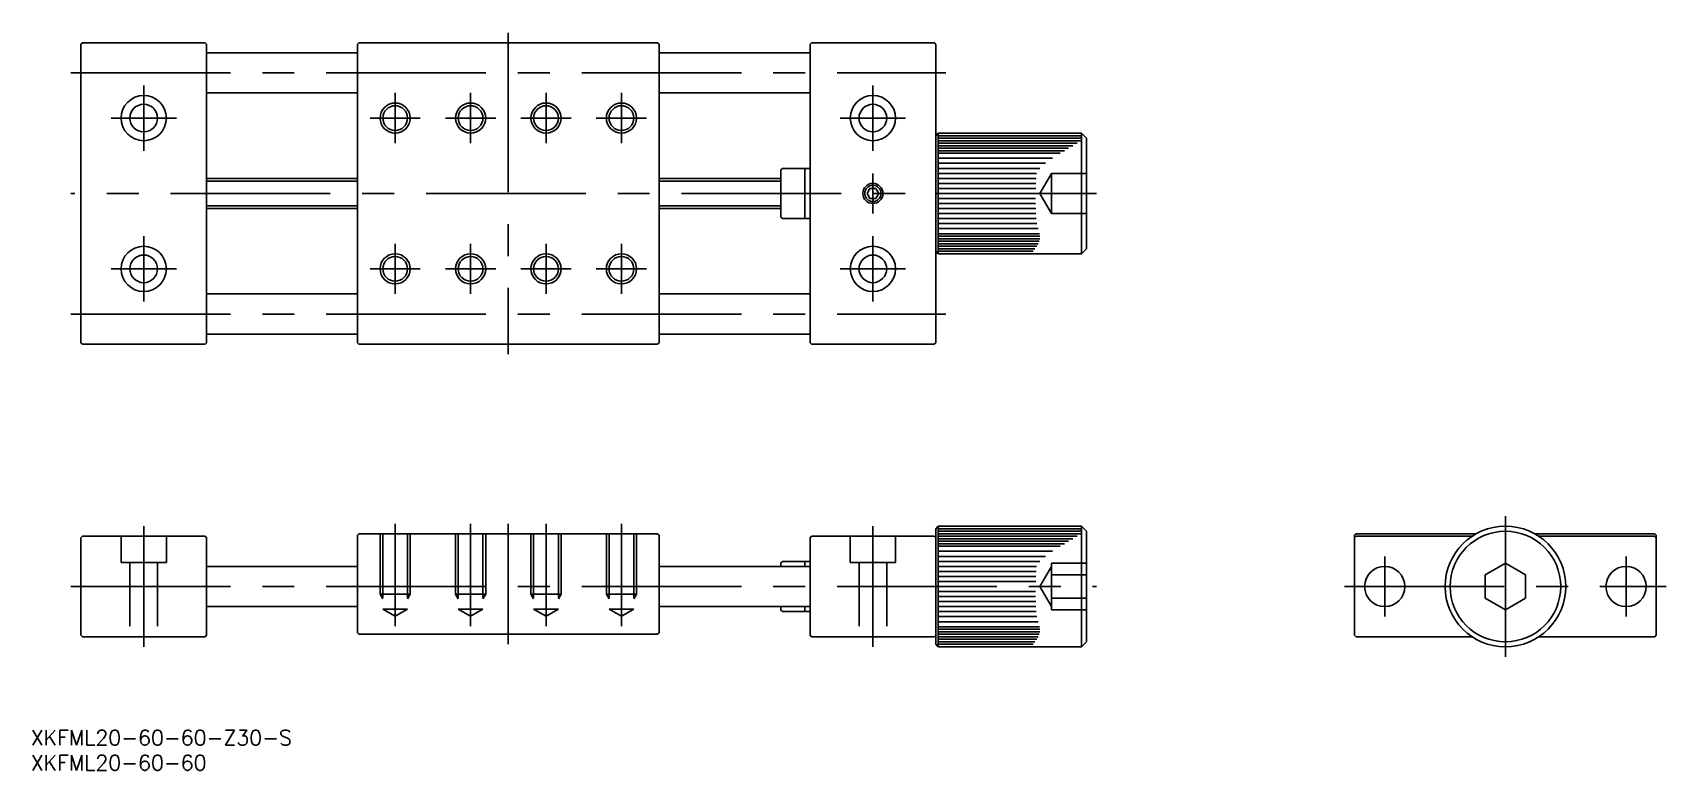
# Model space of a CAD drawing. Extents: x -293 to 32, y -37 to 110.
import ezdxf

# ---------------------------------------------------------------- set-up
doc = ezdxf.new("R2010")
doc.units = 0
doc.linetypes.add('CENTER', pattern=[50.8, 31.75, -6.35, 6.35, -6.35])
doc.linetypes.add('DASHED', pattern=[19.05, 12.7, -6.35])
doc.layers.get('0').update_dxf_attribs({"linetype": 'CONTINUOUS'})
doc.layers.add('CENTER', color=1, linetype='CONTINUOUS')
doc.styles.get("Standard").update_dxf_attribs({"font": 'txt.shx', "height": 3, "bigfont": 'bigfont.shx'})

msp = doc.modelspace()

# ---------------------------------------------------------------- linework, layer by layer
at = {"color": 7, "linetype": 'CONTINUOUS'}
for p, q in [((-282.99, 108.21), (-283.29, 107.91)), ((-283.29, 107.91), (-283.29, 48.51)), ((-282.99, 108.21), (-258.59, 108.21)), ((-258.59, 108.21), (-258.29, 107.91)), ((-258.29, 107.91), (-258.29, 48.51)), ((-228.29, 107.91), (-227.99, 108.21)), ((-228.29, 107.91), (-228.29, 48.51)), ((-168.59, 108.21), (-227.99, 108.21)), ((-168.59, 108.21), (-168.29, 107.91)), ((-168.29, 48.51), (-168.29, 107.91)), ((-137.99, 108.21), (-138.29, 107.91)), ((-138.29, 107.91), (-138.29, 48.51)), ((-137.99, 108.21), (-113.59, 108.21)), ((-113.59, 108.21), (-113.29, 107.91)), ((-113.29, 107.91), (-113.29, 48.51)), ((-258.29, 106.21), (-228.29, 106.21)), ((-168.29, 106.21), (-138.29, 106.21)), ((-258.29, 98.21), (-228.29, 98.21)), ((-168.29, 98.21), (-138.29, 98.21)), ((-112.79, 90.21), (-113.29, 89.71)), ((-113.29, 89.71), (-113.29, 66.71)), ((-112.79, 90.21), (-84.29, 90.21)), ((-112.79, 90.21), (-112.79, 66.21)), ((-112.79, 89.71), (-84.29, 89.71)), ((-84.29, 89.21), (-112.79, 89.21)), ((-112.79, 88.71), (-84.29, 88.71)), ((-85.16, 88.21), (-112.79, 88.21)), ((-84.29, 90.21), (-84.29, 66.21)), ((-83.29, 89.21), (-84.29, 90.21)), ((-83.29, 89.21), (-83.29, 67.21)), ((-112.79, 87.71), (-86.02, 87.71)), ((-86.87, 87.21), (-112.79, 87.21)), ((-112.79, 86.71), (-87.7, 86.71)), ((-88.52, 86.21), (-112.79, 86.21)), ((-112.79, 85.21), (-90.07, 85.21)), ((-144.09, 82.91), (-143.79, 83.21)), ((-144.09, 82.91), (-144.09, 73.51)), ((-143.79, 83.21), (-138.29, 83.21)), ((-139.29, 83.21), (-139.29, 73.21)), ((-91.49, 84.21), (-112.79, 84.21)), ((-112.79, 83.21), (-92.59, 83.21)), ((-93.23, 82.21), (-112.79, 82.21)), ((-228.29, 81.21), (-258.29, 81.21)), ((-168.29, 81.21), (-144.09, 81.21)), ((-126.37, 79.21), (-126.94, 78.21)), ((-126.94, 78.21), (-126.37, 77.21)), ((-125.21, 79.21), (-126.37, 79.21)), ((-124.63, 78.21), (-125.21, 79.21)), ((-125.21, 77.21), (-124.63, 78.21)), ((-112.79, 81.21), (-93.33, 81.21)), ((-93.38, 80.21), (-112.79, 80.21)), ((-112.79, 79.21), (-93.41, 79.21)), ((-258.29, 75.21), (-228.29, 75.21)), ((-144.09, 75.21), (-168.29, 75.21)), ((-126.37, 77.21), (-125.21, 77.21)), ((-93.42, 77.21), (-112.79, 77.21)), ((-112.79, 76.21), (-93.42, 76.21)), ((-93.4, 75.21), (-112.79, 75.21)), ((-144.09, 73.51), (-143.79, 73.21)), ((-143.79, 73.21), (-138.29, 73.21)), ((-112.79, 74.21), (-93.38, 74.21)), ((-93.33, 73.21), (-112.79, 73.21)), ((-93.21, 72.21), (-112.79, 72.21)), ((-112.79, 71.21), (-92.95, 71.21)), ((-92.66, 70.21), (-112.79, 70.21)), ((-112.79, 69.71), (-92.58, 69.71)), ((-92.59, 69.21), (-112.79, 69.21)), ((-112.79, 68.71), (-92.72, 68.71)), ((-112.79, 66.21), (-113.29, 66.71)), ((-92.93, 68.21), (-112.79, 68.21)), ((-112.79, 67.71), (-93.21, 67.71)), ((-93.55, 67.21), (-112.79, 67.21)), ((-112.79, 66.71), (-93.91, 66.71)), ((-84.29, 66.21), (-112.79, 66.21)), ((-84.29, 66.21), (-83.29, 67.21)), ((-258.29, 58.21), (-228.29, 58.21)), ((-168.29, 58.21), (-138.29, 58.21)), ((-258.29, 50.21), (-228.29, 50.21)), ((-168.29, 50.21), (-138.29, 50.21)), ((-282.99, 48.21), (-283.29, 48.51)), ((-282.99, 48.21), (-258.59, 48.21)), ((-258.59, 48.21), (-258.29, 48.51)), ((-227.99, 48.21), (-228.29, 48.51)), ((-227.99, 48.21), (-168.59, 48.21)), ((-168.59, 48.21), (-168.29, 48.51)), ((-137.99, 48.21), (-138.29, 48.51)), ((-137.99, 48.21), (-113.59, 48.21)), ((-113.59, 48.21), (-113.29, 48.51)), ((-283.29, 9.7), (-282.99, 10)), ((-282.99, 10), (-258.59, 10)), ((-258.59, 10), (-258.29, 9.7)), ((-228.29, 10.2), (-227.99, 10.5)), ((-228.29, 10.2), (-228.29, -9.2)), ((-168.59, 10.5), (-227.99, 10.5)), ((-217.99, 10.5), (-224.93, 10.5)), ((-168.59, 10.5), (-168.29, 10.2)), ((-168.29, 10.2), (-168.29, -9.2)), ((-138.29, 9.7), (-137.99, 10)), ((-137.99, 10), (-113.59, 10)), ((-113.29, 9.7), (-113.59, 10)), ((-112.79, 12), (-113.29, 11.5)), ((-113.29, 11.5), (-113.29, -11.5)), ((-112.79, 12), (-84.29, 12)), ((-112.79, 12), (-112.79, -12)), ((-112.79, 11.5), (-84.29, 11.5)), ((-84.29, 11), (-112.79, 11)), ((-112.79, 10.5), (-84.29, 10.5)), ((-85.16, 10), (-112.79, 10)), ((-84.29, 12), (-84.29, -12)), ((-83.29, 11), (-84.29, 12)), ((-83.29, 11), (-83.29, -11)), ((-29.7, 10.5), (-30, 10.2)), ((-30, 10.2), (-30, -9.7)), ((-29.7, 10), (-30, 9.7)), ((-29.7, 10.5), (-5.81, 10.5)), ((-29.7, 10), (-6.63, 10)), ((5.81, 10.5), (29.7, 10.5)), ((6.63, 10), (29.7, 10)), ((29.7, 10.5), (30, 10.2)), ((29.7, 10), (30, 9.7)), ((30, 10.2), (30, -9.7)), ((-283.29, 9.7), (-283.29, -9.7)), ((-258.29, 9.7), (-258.29, -9.7)), ((-138.29, -9.7), (-138.29, 9.7)), ((-113.29, 9.7), (-113.29, -9.7)), ((-113.29, 9.7), (-113.29, -9.7)), ((-113.29, 9.7), (-113.29, -9.7)), ((-112.79, 9.5), (-86.02, 9.5)), ((-86.87, 9), (-112.79, 9)), ((-112.79, 8.5), (-87.7, 8.5)), ((-88.52, 8), (-112.79, 8)), ((-112.79, 7), (-90.07, 7)), ((-258.29, 4), (-228.29, 4)), ((-168.29, 4), (-138.29, 4)), ((-143.79, 5), (-144.09, 4.7)), ((-144.09, 4.7), (-144.09, 4)), ((-143.79, 5), (-138.29, 5)), ((-139.29, 5), (-139.29, 4)), ((-91.49, 6), (-112.79, 6)), ((-112.79, 5), (-92.59, 5)), ((-93.23, 4), (-112.79, 4)), ((0, 4.62), (-4, 2.31)), ((4, 2.31), (0, 4.62)), ((-112.79, 3), (-93.33, 3)), ((-93.38, 2), (-112.79, 2)), ((-112.79, 1), (-93.41, 1)), ((-4, 2.31), (-4, -2.31)), ((4, -2.31), (4, 2.31)), ((-93.42, -1), (-112.79, -1)), ((-112.79, -2), (-93.42, -2)), ((-93.4, -3), (-112.79, -3)), ((-4, -2.31), (0, -4.62)), ((0, -4.62), (4, -2.31)), ((-258.29, -4), (-228.29, -4)), ((-168.29, -4), (-138.29, -4)), ((-144.09, -4), (-144.09, -4.7)), ((-144.09, -4.7), (-143.79, -5)), ((-143.79, -5), (-138.29, -5)), ((-139.29, -4), (-139.29, -5)), ((-112.79, -4), (-93.38, -4)), ((-93.33, -5), (-112.79, -5)), ((-93.21, -6), (-112.79, -6)), ((-282.99, -10), (-283.29, -9.7)), ((-258.59, -10), (-258.29, -9.7)), ((-227.99, -9.5), (-228.29, -9.2)), ((-227.99, -9.5), (-168.59, -9.5)), ((-168.59, -9.5), (-168.29, -9.2)), ((-137.99, -10), (-138.29, -9.7)), ((-113.59, -10), (-113.29, -9.7)), ((-112.79, -7), (-92.95, -7)), ((-92.66, -8), (-112.79, -8)), ((-112.79, -8.5), (-92.58, -8.5)), ((-92.59, -9), (-112.79, -9)), ((-112.79, -9.5), (-92.72, -9.5)), ((-29.7, -10), (-30, -9.7)), ((29.7, -10), (30, -9.7)), ((-258.59, -10), (-282.99, -10)), ((-113.59, -10), (-137.99, -10)), ((-112.79, -12), (-113.29, -11.5)), ((-92.93, -10), (-112.79, -10)), ((-112.79, -10.5), (-93.21, -10.5)), ((-93.55, -11), (-112.79, -11)), ((-112.79, -11.5), (-93.91, -11.5)), ((-84.29, -12), (-112.79, -12)), ((-84.29, -12), (-83.29, -11)), ((-29.7, -10), (-6.63, -10)), ((6.63, -10), (29.7, -10))]:
    msp.add_line(p, q, dxfattribs=at)
at = {"color": 3, "linetype": 'DASHED'}
for p, q in [((-90.29, 82.21), (-92.6, 78.21)), ((-83.29, 82.21), (-90.29, 82.21)), ((-90.29, 82.21), (-90.29, 74.21)), ((-90.29, 74.21), (-92.6, 78.21)), ((-90.29, 78.21), (-83.29, 78.21)), ((-90.29, 74.21), (-83.29, 74.21)), ((-275.29, 10), (-275.29, 4.8)), ((-266.29, 4.8), (-266.29, 10)), ((-223.79, 10.5), (-223.79, -1.5)), ((-223.25, 10.5), (-223.25, -4.5)), ((-218.33, 10.5), (-218.33, -4.5)), ((-217.79, 10.5), (-217.79, -1.5)), ((-208.79, 10.5), (-208.79, -1.5)), ((-208.25, 10.5), (-208.25, -4.5)), ((-203.33, 10.5), (-203.33, -4.5)), ((-202.79, 10.5), (-202.79, -1.5)), ((-193.79, 10.5), (-193.79, -1.5)), ((-193.25, 10.5), (-193.25, -4.5)), ((-188.33, 10.5), (-188.33, -4.5)), ((-187.79, 10.5), (-187.79, -1.5)), ((-178.79, 10.5), (-178.79, -1.5)), ((-178.25, 10.5), (-178.25, -4.5)), ((-173.33, 10.5), (-173.33, -4.5)), ((-172.79, 10.5), (-172.79, -1.5)), ((-130.29, 10), (-130.29, 4.8)), ((-121.29, 4.8), (-121.29, 10)), ((-275.29, 4.8), (-266.29, 4.8)), ((-273.54, 4.8), (-273.54, -10)), ((-268.04, 4.8), (-268.04, -10)), ((-130.29, 4.8), (-121.29, 4.8)), ((-128.54, 4.8), (-128.54, -10)), ((-123.04, 4.8), (-123.04, -10)), ((-90.29, 4), (-92.6, 0)), ((-90.29, 4.62), (-90.29, -4.62)), ((-83.29, 4.62), (-90.29, 4.62)), ((-83.29, 2.31), (-90.29, 2.31)), ((-217.79, -1.5), (-223.79, -1.5)), ((-223.79, -1.5), (-223.25, -2.44)), ((-217.79, -1.5), (-218.33, -2.44)), ((-202.79, -1.5), (-208.79, -1.5)), ((-208.79, -1.5), (-208.25, -2.44)), ((-202.79, -1.5), (-203.33, -2.44)), ((-187.79, -1.5), (-193.79, -1.5)), ((-193.79, -1.5), (-193.25, -2.44)), ((-187.79, -1.5), (-188.33, -2.44)), ((-172.79, -1.5), (-178.79, -1.5)), ((-178.79, -1.5), (-178.25, -2.44)), ((-172.79, -1.5), (-173.33, -2.44)), ((-90.29, -4), (-92.6, 0)), ((-83.29, -2.31), (-90.29, -2.31)), ((-218.33, -4.5), (-223.25, -4.5)), ((-223.25, -4.5), (-220.79, -5.92)), ((-218.33, -4.5), (-220.79, -5.92)), ((-203.33, -4.5), (-208.25, -4.5)), ((-208.25, -4.5), (-205.79, -5.92)), ((-203.33, -4.5), (-205.79, -5.92)), ((-188.33, -4.5), (-193.25, -4.5)), ((-193.25, -4.5), (-190.79, -5.92)), ((-188.33, -4.5), (-190.79, -5.92)), ((-173.33, -4.5), (-178.25, -4.5)), ((-178.25, -4.5), (-175.79, -5.92)), ((-173.33, -4.5), (-175.79, -5.92)), ((-83.29, -4.62), (-90.29, -4.62))]:
    msp.add_line(p, q, dxfattribs=at)
at = {"color": 3, "linetype": 'CONTINUOUS'}
for p, q in [((-258.29, 80.67), (-228.29, 80.67)), ((-168.29, 80.67), (-144.09, 80.67)), ((-228.29, 75.75), (-258.29, 75.75)), ((-144.09, 75.75), (-168.29, 75.75))]:
    msp.add_line(p, q, dxfattribs=at)
at = {"color": 7, "linetype": 'CONTINUOUS'}
for centre, radius in [((-270.79, 93.21), 4.5), ((-125.79, 93.21), 4.5), ((-270.79, 93.21), 2.75), ((-220.79, 93.21), 2.46), ((-205.79, 93.21), 2.46), ((-190.79, 93.21), 2.46), ((-175.79, 93.21), 2.46), ((-125.79, 93.21), 2.75), ((-125.79, 78.21), 1.62), ((-270.79, 63.21), 4.5), ((-270.79, 63.21), 2.75), ((-220.79, 63.21), 2.46), ((-205.79, 63.21), 2.46), ((-190.79, 63.21), 2.46), ((-175.79, 63.21), 2.46), ((-125.79, 63.21), 4.5), ((-125.79, 63.21), 2.75), ((0, 0), 12), ((0, 0), 11), ((-24, 0), 4), ((24, 0), 4)]:
    msp.add_circle(centre, radius, dxfattribs=at)
at = {"color": 3, "linetype": 'CONTINUOUS'}
for centre, radius in [((-220.79, 93.21), 3), ((-205.79, 93.21), 3), ((-190.79, 93.21), 3), ((-175.79, 93.21), 3), ((-125.79, 78.21), 2), ((-220.79, 63.21), 3), ((-205.79, 63.21), 3), ((-190.79, 63.21), 3), ((-175.79, 63.21), 3)]:
    msp.add_circle(centre, radius, dxfattribs=at)
at = {"layer": 'CENTER', "color": 1, "linetype": 'CENTER'}
for p, q in [((-198.29, 110.21), (-198.29, 46.21)), ((-285.29, 102.21), (-111.29, 102.21)), ((-270.79, 99.71), (-270.79, 86.71)), ((-220.79, 98.21), (-220.79, 88.21)), ((-205.79, 98.21), (-205.79, 88.21)), ((-190.79, 98.21), (-190.79, 88.21)), ((-175.79, 98.21), (-175.79, 88.21)), ((-125.79, 99.71), (-125.79, 86.71)), ((-277.29, 93.21), (-264.29, 93.21)), ((-225.79, 93.21), (-215.79, 93.21)), ((-210.79, 93.21), (-200.79, 93.21)), ((-195.79, 93.21), (-185.79, 93.21)), ((-180.79, 93.21), (-170.79, 93.21)), ((-132.29, 93.21), (-119.29, 93.21)), ((-125.79, 82.21), (-125.79, 74.21)), ((-81.29, 78.21), (-285.29, 78.21)), ((-270.79, 69.71), (-270.79, 56.71)), ((-125.79, 69.71), (-125.79, 56.71)), ((-220.79, 68.21), (-220.79, 58.21)), ((-205.79, 68.21), (-205.79, 58.21)), ((-190.79, 68.21), (-190.79, 58.21)), ((-175.79, 68.21), (-175.79, 58.21)), ((-277.29, 63.21), (-264.29, 63.21)), ((-225.79, 63.21), (-215.79, 63.21)), ((-210.79, 63.21), (-200.79, 63.21)), ((-195.79, 63.21), (-185.79, 63.21)), ((-180.79, 63.21), (-170.79, 63.21)), ((-132.29, 63.21), (-119.29, 63.21)), ((-285.29, 54.21), (-111.29, 54.21)), ((0, 14), (0, -14)), ((-270.79, 12), (-270.79, -12)), ((-220.79, 12.5), (-220.79, -7.92)), ((-205.79, 12.5), (-205.79, -7.92)), ((-198.29, 12.5), (-198.29, -11.5)), ((-190.79, 12.5), (-190.79, -7.92)), ((-175.79, 12.5), (-175.79, -7.92)), ((-125.79, 12), (-125.79, -12)), ((-24, 6), (-24, -6)), ((24, 6), (24, -6)), ((-285.29, 0), (-81.29, 0)), ((-32, 0), (32, 0))]:
    msp.add_line(p, q, dxfattribs=at)

# ---------------------------------------------------------------- texts
at = {"color": 7, "linetype": 'CONTINUOUS'}
for s, p in [('XKFML20-60-60-Z30-S', (-293.26, -31.58)), ('XKFML20-60-60', (-293.26, -36.58))]:
    msp.add_text(s, height=3, dxfattribs=at).set_placement(p)

doc.saveas('drawing.dxf')
